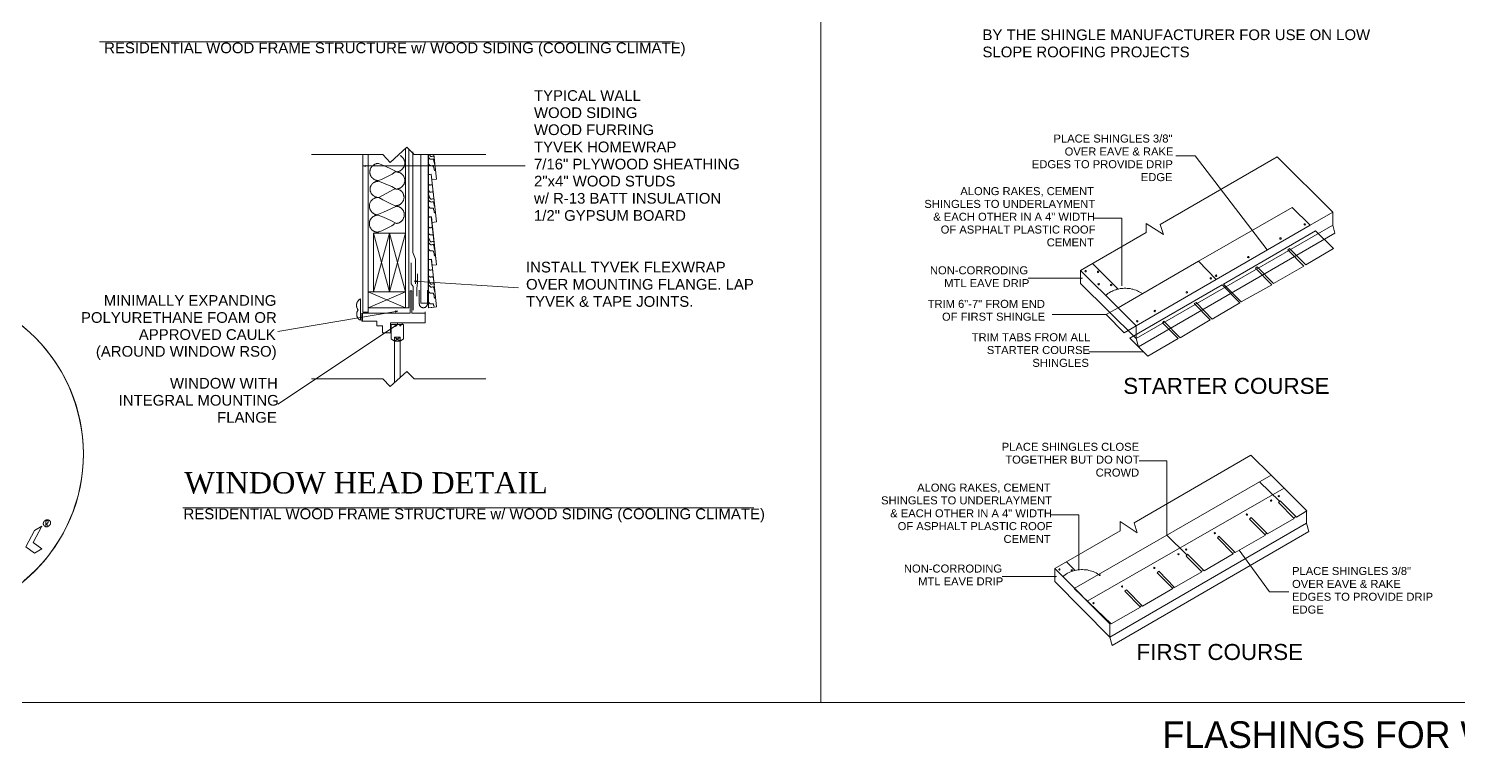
# Model space of a CAD drawing. Header units: inches. Extents: x 0 to 32.7, y -0.1 to 22.9.
# Drawn here: x 6.03 to 17.19, y 11.46 to 17.08 of the extents above; entities that cross this region are included whole.
import ezdxf

# ---------------------------------------------------------------- set-up
doc = ezdxf.new("R2010")
doc.units = ezdxf.units.IN
doc.header["$MEASUREMENT"] = 0
doc.layers.add('PDF_Geometry', color=7, linetype='Continuous', true_color=0x5d5d5d)
doc.layers.add('PDF_Text', color=7, linetype='Continuous')
doc.styles.add('PDF Arial', font='arial.ttf')
doc.styles.add('PDF Chief Blueprint', font='Chief_Blueprint.ttf')
doc.styles.add('PDF SansSerif', font='sanss___.ttf')
doc.styles.add('PDF Times New Roman', font='times.ttf')

msp = doc.modelspace()

# ---------------------------------------------------------------- linework, layer by layer
at = {"layer": 'PDF_Geometry', "color": 251, "lineweight": 18, "true_color": 0x4b4b4b}
for points in [[(12.215, 22.779), (12.215, 11.82)], [(9.129, 14.857), (9.129, 14.867)], [(0.352, 11.82), (27.865, 11.82)]]:
    msp.add_lwpolyline(points, dxfattribs=at)
at = {"layer": 'PDF_Geometry', "color": 7, "lineweight": 18}
for points in [[(6.587, 16.974), (11.072, 16.974)], [(8.24, 16.094), (8.799, 16.094), (8.855, 16.032), (8.984, 16.152), (9.042, 16.094), (9.602, 16.094)], [(8.642, 14.865), (8.642, 16.094), (8.642, 14.865), (8.684, 14.865), (8.684, 16.094), (8.684, 14.897), (8.975, 14.897), (8.975, 16.144)], [(8.684, 16.094), (8.684, 14.897), (8.684, 14.857)], [(8.959, 14.897), (9, 14.897), (9, 16.135), (9, 15.559)], [(14.984, 16.085), (15.134, 16.085), (15.697, 15.35), (15.694, 15.354)], [(9.907, 16.005), (8.642, 16.005), (8.664, 16.01)], [(8.642, 16.005), (8.664, 16)], [(9.844, 16.005), (9.175, 16.005), (9.195, 16.01)], [(9.175, 16.005), (9.195, 16)], [(15.162, 15.262), (15.892, 15.682), (16.032, 15.544)], [(16.032, 15.544), (16.209, 15.644)], [(14.24, 15.19), (14.534, 14.897), (14.442, 14.845), (14.582, 14.704), (14.674, 14.759), (14.674, 14.659), (16.209, 15.544)], [(14.345, 15.597), (14.564, 15.597), (14.564, 15.07), (14.562, 15.074)], [(16.032, 15.544), (15.3, 15.12)], [(8.725, 15.022), (8.725, 15.48), (8.725, 15.022), (8.85, 15.022), (8.85, 15.48), (8.725, 15.48), (8.85, 15.48), (8.85, 15.022), (8.975, 15.022)], [(15.697, 15.35), (15.695, 15.354)], [(14.334, 15.244), (14.534, 15.045)], [(9.855, 15.055), (9.042, 15.107), (9.064, 15.11)], [(9.042, 15.107), (9.062, 15.1)], [(13.832, 15.129), (14.255, 15.129), (14.252, 15.127)], [(14.255, 15.129), (14.252, 15.129)], [(14.564, 15.07), (14.564, 15.074)], [(8.635, 14.857), (8.635, 14.795), (8.75, 14.795), (8.639, 14.795), (8.639, 14.857), (9.012, 14.857), (9.012, 15.03), (9.024, 15.03), (9.024, 14.857), (9.129, 14.857), (9.129, 14.78), (8.857, 14.78)], [(14.724, 15.009), (14.714, 15.015), (14.704, 15.02), (14.694, 15.027), (14.684, 15.032), (14.674, 15.035), (14.662, 15.04), (14.65, 15.044), (14.64, 15.045), (14.629, 15.049), (14.617, 15.05), (14.605, 15.05), (14.594, 15.052), (14.582, 15.052), (14.57, 15.05), (14.559, 15.05), (14.549, 15.049), (14.537, 15.045), (14.525, 15.044), (14.515, 15.04), (14.504, 15.035), (14.494, 15.032), (14.484, 15.027), (14.474, 15.022), (14.464, 15.015), (14.454, 15.009), (14.445, 15.002), (14.435, 14.995)], [(7.979, 14.714), (8.915, 14.872), (8.895, 14.864)], [(8.915, 14.872), (8.894, 14.874)], [(9.129, 14.857), (9.129, 14.78)], [(14.019, 14.845), (14.442, 14.845), (14.439, 14.844)], [(14.442, 14.845), (14.439, 14.847)], [(5.989, 14.752), (6.04, 14.709), (6.087, 14.664), (6.134, 14.615), (6.177, 14.564), (6.217, 14.51), (6.255, 14.455), (6.29, 14.399), (6.322, 14.34), (6.35, 14.28), (6.375, 14.219), (6.397, 14.155), (6.417, 14.092), (6.432, 14.027), (6.445, 13.962), (6.454, 13.895), (6.459, 13.829), (6.462, 13.762), (6.46, 13.695), (6.455, 13.629), (6.447, 13.564), (6.435, 13.497), (6.42, 13.432), (6.4, 13.369), (6.379, 13.305), (6.354, 13.244), (6.327, 13.184), (6.295, 13.124), (6.26, 13.067), (6.224, 13.012), (6.184, 12.959), (6.14, 12.907), (6.095, 12.859), (6.047, 12.812), (5.997, 12.769)], [(7.979, 14.147), (8.912, 14.767), (8.897, 14.752)], [(8.932, 14.639), (8.96, 14.657), (8.96, 14.767), (8.939, 14.767), (8.939, 14.757), (8.93, 14.757), (8.93, 14.767), (8.864, 14.767), (8.864, 14.657), (8.89, 14.639), (8.89, 14.669), (8.932, 14.669), (8.932, 14.639), (8.96, 14.657), (8.96, 14.767), (8.864, 14.767), (8.864, 14.657), (8.89, 14.639)], [(8.912, 14.767), (8.892, 14.76)], [(8.89, 14.669), (8.89, 14.315)], [(8.932, 14.669), (8.932, 14.355)], [(14.305, 14.555), (14.73, 14.555), (14.725, 14.555)], [(14.73, 14.555), (14.725, 14.557)], [(8.24, 14.344), (8.799, 14.344), (8.855, 14.284), (8.984, 14.402), (9.042, 14.344), (9.602, 14.344)], [(16.004, 13.312), (16.004, 13.217), (16.022, 13.154), (14.487, 12.265), (14.469, 12.329), (14.469, 12.432), (14.039, 12.864), (14.549, 13.159), (14.549, 13.23), (14.682, 13.142), (14.659, 13.22), (15.57, 13.749), (15.727, 13.594), (14.192, 12.709), (14.48, 12.432), (14.709, 12.564), (14.587, 12.687), (14.599, 12.699), (14.724, 12.57), (14.96, 12.709), (14.839, 12.832), (14.852, 12.845), (14.975, 12.715), (15.187, 12.839), (15.065, 12.96), (15.074, 12.977), (15.204, 12.847), (15.432, 12.98), (15.309, 13.105), (15.32, 13.117), (15.447, 12.989), (15.684, 13.125), (15.56, 13.25), (15.572, 13.262), (15.699, 13.134), (15.907, 13.255), (15.784, 13.38), (15.797, 13.392), (15.925, 13.265), (16.007, 13.314), (15.727, 13.594)], [(14.697, 13.704), (14.915, 13.704), (14.915, 13.124), (15.07, 12.97)], [(15.637, 13.542), (15.792, 13.389)], [(14.292, 12.609), (15.829, 13.492)], [(7.237, 13.337), (11.692, 13.337)], [(14.009, 13.282), (14.227, 13.282), (14.227, 12.855), (14.225, 12.859)], [(14.039, 12.864), (14.039, 12.762), (14.469, 12.329), (16.004, 13.217)], [(15.92, 13.269), (15.904, 13.259)], [(14.917, 13.129), (14.915, 13.124), (14.915, 13.129)], [(15.694, 13.139), (15.679, 13.13)], [(15.444, 12.992), (15.429, 12.985)], [(15.865, 12.682), (15.715, 12.682), (15.479, 13.007), (15.482, 13.004)], [(15.479, 13.007), (15.48, 13.004)], [(14.382, 12.819), (14.372, 12.824), (14.362, 12.83), (14.35, 12.835), (14.34, 12.84), (14.329, 12.844), (14.317, 12.847), (14.305, 12.85), (14.294, 12.854), (14.28, 12.855), (14.269, 12.855), (14.257, 12.857), (14.245, 12.857), (14.232, 12.855), (14.22, 12.854), (14.209, 12.852), (14.197, 12.849), (14.185, 12.847), (14.174, 12.842), (14.162, 12.839), (14.152, 12.834), (14.14, 12.827), (14.13, 12.822), (14.12, 12.815), (14.11, 12.807), (14.1, 12.8)], [(14.13, 12.917), (14.199, 12.85)], [(14.227, 12.855), (14.227, 12.859)], [(15.182, 12.842), (15.199, 12.852)], [(13.629, 12.802), (14.052, 12.802), (14.049, 12.8)], [(14.052, 12.802), (14.049, 12.802)], [(14.97, 12.722), (14.957, 12.712)], [(14.719, 12.577), (14.705, 12.567)], [(14.469, 12.432), (14.477, 12.435)]]:
    msp.add_lwpolyline(points, dxfattribs=at)
at = {"layer": 'PDF_Geometry', "color": 9, "lineweight": 18, "true_color": 0xbbbbbb}
for points in [[(8.932, 16.087), (8.935, 16.085), (8.939, 16.084), (8.94, 16.082), (8.944, 16.08), (8.947, 16.077), (8.949, 16.075), (8.952, 16.072), (8.954, 16.07), (8.955, 16.067), (8.959, 16.065), (8.96, 16.062), (8.962, 16.059), (8.964, 16.055), (8.964, 16.052), (8.965, 16.049), (8.967, 16.045), (8.967, 16.042), (8.969, 16.039), (8.969, 16.035), (8.969, 16.032), (8.969, 16.029), (8.969, 16.025), (8.969, 16.022), (8.969, 16.019), (8.969, 16.015), (8.967, 16.012), (8.967, 16.009), (8.965, 16.005), (8.964, 16.002), (8.962, 15.999), (8.962, 15.995), (8.96, 15.992), (8.957, 15.99), (8.955, 15.987), (8.954, 15.984), (8.952, 15.982), (8.949, 15.979), (8.947, 15.977), (8.944, 15.975), (8.942, 15.974), (8.939, 15.97), (8.935, 15.969), (8.932, 15.967), (8.93, 15.965), (8.927, 15.965), (8.924, 15.964), (8.92, 15.962), (8.917, 15.962), (8.914, 15.96), (8.91, 15.96), (8.907, 15.96), (8.855, 15.985), (8.804, 16.01), (8.765, 16.025), (8.762, 16.025), (8.759, 16.025), (8.755, 16.024), (8.752, 16.024), (8.749, 16.024), (8.745, 16.022), (8.742, 16.022), (8.739, 16.02), (8.735, 16.019), (8.732, 16.017), (8.729, 16.015), (8.725, 16.014), (8.724, 16.012), (8.72, 16.009), (8.719, 16.007), (8.715, 16.004), (8.714, 16.002), (8.71, 15.999), (8.709, 15.997), (8.707, 15.994), (8.705, 15.99), (8.704, 15.987), (8.702, 15.984), (8.7, 15.98), (8.7, 15.979), (8.699, 15.975), (8.699, 15.97), (8.697, 15.967), (8.697, 15.964), (8.697, 15.96), (8.697, 15.957), (8.697, 15.954), (8.697, 15.95), (8.697, 15.947), (8.699, 15.944), (8.699, 15.94), (8.7, 15.937), (8.702, 15.934), (8.702, 15.93), (8.704, 15.927), (8.705, 15.924), (8.707, 15.922), (8.71, 15.919), (8.712, 15.915), (8.714, 15.914), (8.717, 15.91), (8.719, 15.909), (8.722, 15.905), (8.724, 15.904), (8.727, 15.902), (8.73, 15.9), (8.734, 15.899), (8.737, 15.897), (8.739, 15.895), (8.742, 15.894), (8.745, 15.894), (8.749, 15.892), (8.752, 15.892), (8.757, 15.892), (8.76, 15.89), (8.764, 15.89), (8.764, 15.892), (8.792, 15.902), (8.819, 15.914), (8.845, 15.927), (8.87, 15.942), (8.895, 15.959), (8.899, 15.959), (8.902, 15.959), (8.905, 15.959), (8.909, 15.959), (8.912, 15.957), (8.915, 15.957), (8.919, 15.957), (8.922, 15.955), (8.925, 15.954), (8.929, 15.954), (8.932, 15.952), (8.935, 15.95), (8.939, 15.949), (8.94, 15.947), (8.944, 15.945), (8.947, 15.942), (8.949, 15.94), (8.952, 15.937), (8.954, 15.935), (8.955, 15.932), (8.957, 15.93), (8.96, 15.927), (8.962, 15.924), (8.962, 15.92), (8.964, 15.917), (8.965, 15.914), (8.967, 15.91), (8.967, 15.907), (8.969, 15.904), (8.969, 15.9), (8.969, 15.897), (8.969, 15.894), (8.969, 15.89), (8.969, 15.887), (8.969, 15.884), (8.969, 15.88), (8.967, 15.877), (8.967, 15.874), (8.965, 15.87), (8.964, 15.867), (8.964, 15.864), (8.962, 15.86), (8.96, 15.859), (8.957, 15.855), (8.955, 15.852), (8.954, 15.85), (8.952, 15.847), (8.949, 15.845), (8.947, 15.842), (8.944, 15.84), (8.94, 15.839), (8.939, 15.835), (8.935, 15.834), (8.932, 15.832), (8.929, 15.832), (8.925, 15.83), (8.922, 15.829), (8.919, 15.829), (8.915, 15.827), (8.912, 15.827), (8.909, 15.827), (8.905, 15.825), (8.902, 15.825), (8.869, 15.844), (8.834, 15.859), (8.799, 15.874), (8.764, 15.887), (8.76, 15.887), (8.757, 15.885), (8.754, 15.885), (8.75, 15.885), (8.747, 15.885), (8.744, 15.884), (8.74, 15.882), (8.737, 15.882), (8.735, 15.88), (8.732, 15.879), (8.729, 15.877), (8.725, 15.875), (8.724, 15.874), (8.72, 15.872), (8.719, 15.869), (8.715, 15.867), (8.714, 15.864), (8.712, 15.862), (8.71, 15.859), (8.709, 15.857), (8.707, 15.854), (8.705, 15.85), (8.704, 15.847), (8.702, 15.845), (8.702, 15.842), (8.7, 15.839), (8.7, 15.835), (8.699, 15.832), (8.699, 15.829), (8.699, 15.825), (8.699, 15.822), (8.699, 15.819), (8.699, 15.815), (8.7, 15.812), (8.7, 15.809), (8.702, 15.805), (8.702, 15.804), (8.704, 15.8), (8.705, 15.797), (8.707, 15.794), (8.707, 15.79), (8.71, 15.789), (8.712, 15.785), (8.714, 15.784), (8.715, 15.78), (8.719, 15.779), (8.72, 15.775), (8.724, 15.774), (8.725, 15.772), (8.729, 15.77), (8.732, 15.769), (8.734, 15.767), (8.737, 15.765), (8.74, 15.765), (8.744, 15.764), (8.747, 15.762), (8.75, 15.762), (8.752, 15.762), (8.755, 15.76), (8.759, 15.76), (8.762, 15.76)], [(8.767, 15.76), (8.764, 15.76), (8.759, 15.76), (8.755, 15.76), (8.752, 15.76), (8.749, 15.759), (8.745, 15.759), (8.742, 15.757), (8.739, 15.757), (8.735, 15.755), (8.732, 15.754), (8.729, 15.752), (8.725, 15.75), (8.724, 15.749), (8.72, 15.745), (8.717, 15.744), (8.715, 15.742), (8.712, 15.739), (8.71, 15.735), (8.707, 15.734), (8.705, 15.73), (8.704, 15.727), (8.702, 15.724), (8.7, 15.722), (8.699, 15.719), (8.697, 15.715), (8.697, 15.712), (8.695, 15.707), (8.695, 15.704), (8.695, 15.7), (8.694, 15.697), (8.694, 15.694), (8.694, 15.69), (8.694, 15.687), (8.695, 15.684), (8.695, 15.68), (8.695, 15.675), (8.697, 15.672), (8.699, 15.669), (8.699, 15.665), (8.7, 15.662), (8.702, 15.66), (8.704, 15.657), (8.705, 15.654), (8.709, 15.65), (8.71, 15.649), (8.712, 15.645), (8.715, 15.642), (8.717, 15.64), (8.72, 15.639), (8.724, 15.635), (8.725, 15.634), (8.729, 15.632), (8.732, 15.63), (8.735, 15.629), (8.739, 15.627), (8.742, 15.627), (8.745, 15.625), (8.749, 15.625), (8.752, 15.624), (8.804, 15.644), (8.854, 15.667), (8.904, 15.692), (8.907, 15.69), (8.91, 15.69), (8.914, 15.69), (8.917, 15.689), (8.92, 15.689), (8.924, 15.687), (8.927, 15.685), (8.93, 15.684), (8.932, 15.682), (8.935, 15.68), (8.939, 15.679), (8.94, 15.675), (8.944, 15.674), (8.947, 15.672), (8.949, 15.669), (8.95, 15.665), (8.954, 15.664), (8.955, 15.66), (8.957, 15.657), (8.959, 15.654), (8.96, 15.652), (8.96, 15.649), (8.962, 15.645), (8.964, 15.642), (8.964, 15.639), (8.965, 15.635), (8.965, 15.63), (8.965, 15.627), (8.965, 15.624), (8.965, 15.62), (8.965, 15.617), (8.965, 15.614), (8.964, 15.61), (8.964, 15.607), (8.962, 15.604), (8.96, 15.6), (8.96, 15.597), (8.959, 15.594), (8.957, 15.59), (8.955, 15.589), (8.954, 15.585), (8.95, 15.582), (8.949, 15.58), (8.947, 15.577), (8.944, 15.575), (8.94, 15.572), (8.939, 15.57), (8.935, 15.569), (8.932, 15.567), (8.93, 15.565), (8.927, 15.564), (8.924, 15.562), (8.92, 15.56), (8.917, 15.56), (8.914, 15.559), (8.91, 15.559), (8.907, 15.557), (8.904, 15.557), (8.854, 15.582), (8.804, 15.605), (8.762, 15.622), (8.759, 15.622), (8.755, 15.622), (8.752, 15.622), (8.749, 15.62), (8.745, 15.62), (8.742, 15.619), (8.739, 15.619), (8.735, 15.617), (8.732, 15.615), (8.729, 15.614), (8.725, 15.612), (8.722, 15.61), (8.72, 15.609), (8.717, 15.605), (8.714, 15.604), (8.712, 15.602), (8.71, 15.599), (8.707, 15.595), (8.705, 15.594), (8.704, 15.59), (8.702, 15.587), (8.7, 15.584), (8.699, 15.582), (8.697, 15.579), (8.697, 15.575), (8.695, 15.572), (8.694, 15.569), (8.694, 15.565), (8.694, 15.562), (8.694, 15.557), (8.694, 15.554), (8.694, 15.55), (8.694, 15.547), (8.694, 15.544), (8.695, 15.54), (8.695, 15.537), (8.697, 15.534), (8.697, 15.53), (8.699, 15.527), (8.7, 15.524), (8.702, 15.522), (8.704, 15.519), (8.705, 15.515), (8.709, 15.512), (8.71, 15.51), (8.712, 15.507), (8.715, 15.505), (8.719, 15.502), (8.72, 15.5), (8.724, 15.499), (8.727, 15.497), (8.729, 15.495), (8.732, 15.494), (8.735, 15.492), (8.739, 15.492), (8.742, 15.49), (8.745, 15.489), (8.749, 15.489), (8.752, 15.489), (8.755, 15.489), (8.759, 15.487), (8.764, 15.49), (8.79, 15.5), (8.817, 15.512), (8.842, 15.525), (8.867, 15.539), (8.892, 15.555)]]:
    msp.add_lwpolyline(points, dxfattribs=at)
at = {"layer": 'PDF_Geometry', "color": 250, "lineweight": 18, "true_color": 0x1c1c1c}
msp.add_lwpolyline([(9.032, 16.115), (9.032, 15.33), (9.052, 15.277), (9.052, 15.085)], dxfattribs=at)
at = {"layer": 'PDF_Geometry', "color": 251, "lineweight": 18, "true_color": 0x5b5b5b}
for points in [[(9.155, 14.934), (9.094, 14.934), (9.094, 16.094), (9.094, 14.934), (9.152, 14.934), (9.152, 16.094)], [(9.155, 15.939), (9.175, 15.94), (9.18, 15.899), (9.217, 15.902), (9.195, 16.094), (9.217, 15.902), (9.18, 15.899)], [(9.155, 14.899), (9.155, 16.094), (9.155, 15.939), (9.175, 15.94), (9.217, 15.57), (9.18, 15.565)], [(9.157, 16.07), (9.16, 16.065), (9.162, 16.064), (9.164, 16.06), (9.167, 16.059), (9.169, 16.057), (9.17, 16.057), (9.174, 16.057), (9.175, 16.057), (9.177, 16.057), (9.182, 16.057), (9.185, 16.059), (9.187, 16.059), (9.189, 16.057), (9.19, 16.057), (9.192, 16.055), (9.194, 16.054), (9.195, 16.05), (9.195, 16.049), (9.195, 16.045), (9.199, 16.032), (9.199, 16.029), (9.2, 16.025), (9.2, 16.024), (9.202, 16.022), (9.204, 16.02)], [(9.162, 16.094), (9.164, 16.09), (9.165, 16.087), (9.165, 16.085), (9.167, 16.084), (9.169, 16.082), (9.17, 16.08), (9.172, 16.08), (9.174, 16.079), (9.175, 16.079), (9.177, 16.079), (9.179, 16.08), (9.184, 16.082), (9.185, 16.082), (9.187, 16.082), (9.189, 16.082), (9.19, 16.082), (9.192, 16.082), (9.194, 16.08)], [(9.155, 16.022), (9.159, 16.017), (9.16, 16.014), (9.162, 16.012), (9.165, 16.01), (9.167, 16.009), (9.169, 16.009), (9.172, 16.007), (9.174, 16.007), (9.184, 16.009), (9.185, 16.009), (9.187, 16.009), (9.189, 16.009), (9.19, 16.009), (9.19, 16.007), (9.192, 16.004), (9.194, 16.002), (9.194, 15.999), (9.197, 15.984), (9.197, 15.98), (9.199, 15.977), (9.199, 15.975), (9.2, 15.974), (9.2, 15.972), (9.202, 15.972), (9.204, 15.97), (9.205, 15.97), (9.207, 15.97), (9.209, 15.97)], [(9.155, 15.94), (9.155, 15.937), (9.175, 15.94), (9.217, 15.57), (9.18, 15.565), (9.175, 15.609), (9.155, 15.607), (9.155, 15.937)], [(9.155, 15.864), (9.157, 15.862), (9.157, 15.86), (9.159, 15.859), (9.16, 15.859), (9.162, 15.857), (9.164, 15.855), (9.165, 15.855), (9.167, 15.855), (9.169, 15.855), (9.17, 15.857), (9.175, 15.857), (9.179, 15.857), (9.18, 15.857), (9.182, 15.857), (9.184, 15.857), (9.185, 15.855)], [(9.155, 15.814), (9.159, 15.809), (9.159, 15.807), (9.16, 15.805), (9.162, 15.804), (9.165, 15.802), (9.167, 15.802), (9.169, 15.802), (9.172, 15.802), (9.174, 15.802), (9.179, 15.804), (9.18, 15.804), (9.184, 15.804), (9.185, 15.804), (9.187, 15.802), (9.189, 15.8), (9.189, 15.799), (9.19, 15.797), (9.19, 15.795), (9.192, 15.79), (9.194, 15.779), (9.194, 15.774)], [(9.155, 15.799), (9.155, 15.424)], [(9.155, 15.784), (9.157, 15.777), (9.159, 15.769), (9.162, 15.762), (9.162, 15.759), (9.164, 15.757), (9.165, 15.754), (9.167, 15.752), (9.169, 15.75), (9.17, 15.749), (9.172, 15.747), (9.174, 15.747), (9.175, 15.747), (9.177, 15.747), (9.179, 15.747), (9.184, 15.749), (9.187, 15.75), (9.189, 15.75), (9.19, 15.75), (9.192, 15.749), (9.194, 15.749), (9.195, 15.747), (9.197, 15.745)], [(9.157, 15.739), (9.16, 15.734), (9.162, 15.73), (9.164, 15.729), (9.167, 15.727), (9.169, 15.725), (9.17, 15.725), (9.174, 15.724), (9.175, 15.724), (9.179, 15.725), (9.184, 15.725), (9.185, 15.725), (9.187, 15.725), (9.189, 15.725), (9.19, 15.725), (9.192, 15.724), (9.194, 15.72), (9.195, 15.719), (9.195, 15.715), (9.195, 15.712), (9.199, 15.7), (9.199, 15.697), (9.2, 15.694), (9.2, 15.692), (9.202, 15.689), (9.204, 15.689)], [(9.199, 15.744), (9.195, 15.745), (9.194, 15.749)], [(9.157, 15.69), (9.16, 15.685), (9.162, 15.682), (9.164, 15.68), (9.165, 15.679), (9.167, 15.677), (9.169, 15.675), (9.172, 15.675), (9.174, 15.675), (9.184, 15.677), (9.185, 15.677), (9.189, 15.677), (9.19, 15.675), (9.192, 15.674), (9.192, 15.672), (9.194, 15.669), (9.194, 15.665), (9.197, 15.652), (9.197, 15.649), (9.199, 15.645), (9.199, 15.644), (9.2, 15.642), (9.2, 15.64), (9.202, 15.64), (9.202, 15.639), (9.204, 15.639), (9.205, 15.639), (9.207, 15.639), (9.209, 15.639)], [(9.155, 15.602), (9.155, 15.272), (9.177, 15.277), (9.217, 14.905), (9.155, 14.899), (9.152, 14.984)], [(9.155, 15.607), (9.155, 15.602), (9.175, 15.609), (9.217, 15.235), (9.18, 15.232), (9.217, 15.235), (9.177, 15.607), (9.155, 15.605)], [(9.155, 15.529), (9.157, 15.527), (9.159, 15.525), (9.16, 15.524), (9.162, 15.524), (9.164, 15.522), (9.165, 15.522), (9.167, 15.522), (9.169, 15.522), (9.172, 15.522), (9.175, 15.524), (9.179, 15.524), (9.18, 15.524), (9.182, 15.524), (9.184, 15.524), (9.184, 15.522), (9.185, 15.522), (9.185, 15.52)], [(9.155, 15.479), (9.159, 15.475), (9.16, 15.472), (9.162, 15.47), (9.164, 15.47), (9.165, 15.469), (9.167, 15.467), (9.169, 15.467), (9.172, 15.467), (9.174, 15.469), (9.179, 15.469), (9.182, 15.469), (9.184, 15.469), (9.185, 15.469), (9.187, 15.469), (9.189, 15.467), (9.189, 15.465), (9.19, 15.465), (9.19, 15.464), (9.19, 15.46), (9.192, 15.457), (9.194, 15.445), (9.195, 15.44)], [(9.155, 15.45), (9.157, 15.442), (9.16, 15.435), (9.162, 15.429), (9.164, 15.425), (9.164, 15.422), (9.165, 15.42), (9.167, 15.417), (9.169, 15.415), (9.17, 15.415), (9.172, 15.414), (9.174, 15.414), (9.175, 15.414), (9.177, 15.414), (9.179, 15.414), (9.184, 15.415), (9.187, 15.415), (9.189, 15.415), (9.19, 15.415), (9.192, 15.415), (9.194, 15.415), (9.195, 15.414), (9.199, 15.412)], [(9.159, 15.405), (9.162, 15.399), (9.164, 15.397), (9.165, 15.395), (9.167, 15.392), (9.169, 15.392), (9.17, 15.39), (9.172, 15.39), (9.174, 15.39), (9.175, 15.39), (9.179, 15.39), (9.184, 15.392), (9.185, 15.392), (9.187, 15.392), (9.19, 15.392), (9.192, 15.39), (9.194, 15.389), (9.194, 15.387), (9.195, 15.385), (9.195, 15.382), (9.197, 15.379), (9.199, 15.365), (9.199, 15.362), (9.2, 15.36), (9.202, 15.357), (9.202, 15.355), (9.204, 15.354)], [(9.199, 15.41), (9.197, 15.412), (9.194, 15.415)], [(9.157, 15.355), (9.16, 15.35), (9.162, 15.349), (9.164, 15.345), (9.165, 15.344), (9.167, 15.342), (9.17, 15.342), (9.172, 15.342), (9.175, 15.342), (9.184, 15.344), (9.187, 15.344), (9.189, 15.344), (9.189, 15.342), (9.19, 15.342), (9.19, 15.34), (9.192, 15.34), (9.194, 15.337), (9.194, 15.335), (9.195, 15.332), (9.197, 15.317), (9.197, 15.314), (9.199, 15.312), (9.2, 15.309), (9.2, 15.307), (9.202, 15.307), (9.202, 15.305), (9.204, 15.305), (9.205, 15.304), (9.207, 15.304), (9.21, 15.304)], [(9.155, 15.277), (9.155, 15.272), (9.177, 15.275), (9.18, 15.232)], [(9.155, 15.272), (9.155, 14.942), (9.155, 14.899), (9.18, 14.902), (9.217, 14.905), (9.177, 15.277), (9.155, 15.275)], [(9.155, 15.199), (9.157, 15.197), (9.159, 15.197), (9.159, 15.195), (9.16, 15.194), (9.162, 15.194), (9.164, 15.192), (9.165, 15.192), (9.167, 15.192), (9.169, 15.192), (9.172, 15.192), (9.177, 15.194), (9.179, 15.194), (9.18, 15.194), (9.182, 15.194), (9.184, 15.194), (9.185, 15.192), (9.187, 15.19)], [(9.155, 15.149), (9.159, 15.145), (9.16, 15.142), (9.162, 15.14), (9.164, 15.14), (9.165, 15.139), (9.167, 15.139), (9.167, 15.137), (9.169, 15.137), (9.17, 15.137), (9.172, 15.137), (9.174, 15.139), (9.179, 15.139), (9.182, 15.139), (9.184, 15.139), (9.185, 15.139), (9.187, 15.139), (9.189, 15.137), (9.19, 15.135), (9.19, 15.134), (9.192, 15.13), (9.192, 15.127), (9.194, 15.115), (9.195, 15.11)], [(9.157, 15.12), (9.159, 15.112), (9.16, 15.105), (9.162, 15.099), (9.164, 15.095), (9.164, 15.092), (9.165, 15.09), (9.167, 15.089), (9.169, 15.085), (9.17, 15.085), (9.172, 15.084), (9.174, 15.084), (9.175, 15.084), (9.177, 15.084), (9.179, 15.084), (9.185, 15.085), (9.187, 15.085), (9.189, 15.085), (9.19, 15.085), (9.192, 15.085), (9.194, 15.085), (9.197, 15.084), (9.199, 15.082)], [(9.159, 15.075), (9.162, 15.069), (9.164, 15.067), (9.165, 15.065), (9.167, 15.064), (9.169, 15.062), (9.17, 15.06), (9.172, 15.06), (9.174, 15.06), (9.177, 15.06), (9.179, 15.06), (9.184, 15.062), (9.185, 15.062), (9.189, 15.062), (9.19, 15.062), (9.192, 15.06), (9.194, 15.059), (9.195, 15.057), (9.195, 15.055), (9.197, 15.052), (9.197, 15.049), (9.199, 15.035), (9.2, 15.032), (9.2, 15.03), (9.202, 15.027), (9.204, 15.025), (9.205, 15.024)], [(9.202, 15.08), (9.2, 15.082), (9.199, 15.085)], [(9.082, 15.035), (9.082, 14.93), (9.082, 14.929), (9.084, 14.927), (9.084, 14.925), (9.084, 14.924), (9.084, 14.922), (9.084, 14.92), (9.085, 14.919), (9.085, 14.917), (9.087, 14.915), (9.087, 14.914), (9.089, 14.912), (9.089, 14.91), (9.09, 14.91), (9.092, 14.909), (9.092, 14.907), (9.094, 14.907), (9.095, 14.905), (9.097, 14.904), (9.099, 14.904), (9.1, 14.902), (9.102, 14.902), (9.104, 14.9), (9.105, 14.9), (9.107, 14.9), (9.109, 14.899), (9.11, 14.899), (9.112, 14.899), (9.114, 14.899), (9.115, 14.899), (9.117, 14.899), (9.119, 14.899), (9.12, 14.9), (9.122, 14.9), (9.124, 14.9), (9.125, 14.9), (9.127, 14.902), (9.129, 14.902), (9.13, 14.904), (9.132, 14.905), (9.134, 14.905), (9.135, 14.907), (9.135, 14.909), (9.137, 14.909), (9.139, 14.91), (9.139, 14.912), (9.14, 14.914), (9.14, 14.915), (9.142, 14.915), (9.142, 14.917), (9.144, 14.919), (9.144, 14.92), (9.144, 14.922), (9.145, 14.924), (9.145, 14.925), (9.145, 14.927), (9.145, 14.929), (9.145, 14.93), (9.145, 14.932), (9.145, 14.934), (9.145, 15.035)], [(9.157, 15.025), (9.16, 15.02), (9.162, 15.019), (9.164, 15.015), (9.165, 15.014), (9.169, 15.012), (9.17, 15.012), (9.172, 15.012), (9.175, 15.012), (9.185, 15.014), (9.187, 15.014), (9.189, 15.014), (9.19, 15.012), (9.192, 15.012), (9.192, 15.01), (9.194, 15.009), (9.194, 15.005), (9.195, 15.002), (9.197, 14.989), (9.199, 14.985), (9.199, 14.982), (9.2, 14.979), (9.2, 14.977), (9.202, 14.977), (9.202, 14.975), (9.204, 14.975), (9.205, 14.975), (9.205, 14.974), (9.207, 14.974), (9.21, 14.974)], [(9.157, 14.942), (9.16, 14.937), (9.162, 14.935), (9.164, 14.934), (9.165, 14.93), (9.167, 14.93), (9.169, 14.929), (9.17, 14.929), (9.172, 14.929), (9.174, 14.929), (9.177, 14.929), (9.182, 14.93), (9.184, 14.93), (9.185, 14.93), (9.187, 14.93), (9.189, 14.93), (9.189, 14.929), (9.19, 14.929), (9.192, 14.927), (9.192, 14.925), (9.192, 14.924), (9.194, 14.922), (9.194, 14.92), (9.195, 14.917), (9.197, 14.905), (9.197, 14.904)]]:
    msp.add_lwpolyline(points, dxfattribs=at)
msp.add_lwpolyline([(9.195, 16.079), (9.194, 16.08), (9.195, 16.079), (9.197, 16.079), (9.197, 16.077)], close=True, dxfattribs=at)
at = {"layer": 'PDF_Geometry', "color": 7, "lineweight": 18}
for points in [[(14.862, 15.549), (15.775, 16.077), (16.209, 15.644), (16.209, 15.544), (16.225, 15.48), (14.692, 14.595), (14.674, 14.659), (14.24, 15.089), (14.24, 15.19), (14.752, 15.485), (14.752, 15.557), (14.887, 15.47)], [(8.85, 15.48), (8.975, 15.48)], [(15.357, 15.084), (16.075, 15.499), (16.215, 15.36), (15.999, 15.234), (15.872, 15.36), (15.859, 15.35), (15.984, 15.224), (15.747, 15.089), (15.62, 15.217), (15.607, 15.209), (15.732, 15.079), (15.495, 14.944)], [(14.674, 14.759), (14.534, 14.897), (15.162, 15.262), (15.3, 15.12)], [(14.625, 14.662), (15.345, 15.077), (15.484, 14.937), (15.267, 14.81), (15.142, 14.939), (15.127, 14.932), (15.252, 14.804), (15.017, 14.665), (14.89, 14.794), (14.879, 14.782), (15.002, 14.659), (14.765, 14.52)], [(8.624, 14.969), (8.624, 14.802), (8.62, 14.804), (8.619, 14.804), (8.615, 14.805), (8.614, 14.807), (8.612, 14.809), (8.61, 14.81), (8.607, 14.812), (8.605, 14.815), (8.604, 14.817), (8.602, 14.819), (8.6, 14.82), (8.6, 14.824), (8.599, 14.825), (8.597, 14.829), (8.597, 14.83), (8.595, 14.834), (8.595, 14.835), (8.594, 14.839), (8.594, 14.84), (8.594, 14.844), (8.594, 14.847), (8.594, 14.849), (8.594, 14.852), (8.594, 14.854), (8.594, 14.857), (8.594, 14.86), (8.595, 14.862), (8.595, 14.865), (8.597, 14.867), (8.597, 14.87), (8.599, 14.872), (8.6, 14.875), (8.602, 14.877), (8.604, 14.879), (8.605, 14.882), (8.604, 14.884), (8.6, 14.887), (8.6, 14.889), (8.599, 14.892), (8.597, 14.894), (8.595, 14.897), (8.595, 14.9), (8.594, 14.902), (8.594, 14.905), (8.592, 14.909), (8.592, 14.912), (8.592, 14.914), (8.592, 14.917), (8.592, 14.92), (8.592, 14.924), (8.592, 14.927), (8.594, 14.929), (8.594, 14.932), (8.595, 14.935), (8.595, 14.939), (8.597, 14.94), (8.599, 14.944), (8.6, 14.945), (8.602, 14.949), (8.604, 14.95), (8.605, 14.954), (8.607, 14.955), (8.609, 14.957), (8.61, 14.96), (8.614, 14.962), (8.615, 14.964), (8.619, 14.965), (8.62, 14.967)], [(8.684, 15.022), (8.975, 15.022)], [(8.857, 14.704), (8.795, 14.704), (8.795, 14.759), (8.75, 14.759), (8.75, 14.795), (8.75, 14.759), (8.795, 14.759), (8.795, 14.704), (8.857, 14.704), (8.857, 14.78)], [(8.912, 14.78), (8.912, 14.767)], [(8.949, 14.767), (8.949, 14.78)], [(8.89, 14.669), (8.932, 14.639), (8.89, 14.639), (8.932, 14.669)]]:
    msp.add_lwpolyline(points, close=True, dxfattribs=at)
at = {"layer": 'PDF_Geometry', "color": 9, "lineweight": 18, "true_color": 0xbbbbbb}
msp.add_lwpolyline([(8.767, 15.76), (8.887, 15.825), (8.89, 15.825), (8.894, 15.827), (8.897, 15.827), (8.9, 15.827), (8.904, 15.825), (8.907, 15.825), (8.91, 15.825), (8.914, 15.824), (8.917, 15.824), (8.92, 15.822), (8.924, 15.82), (8.927, 15.82), (8.929, 15.819), (8.932, 15.817), (8.935, 15.815), (8.937, 15.812), (8.94, 15.81), (8.944, 15.809), (8.945, 15.805), (8.947, 15.804), (8.95, 15.8), (8.952, 15.797), (8.954, 15.795), (8.955, 15.792), (8.957, 15.789), (8.959, 15.785), (8.959, 15.782), (8.96, 15.78), (8.96, 15.777), (8.962, 15.774), (8.962, 15.77), (8.962, 15.767), (8.964, 15.764), (8.964, 15.759), (8.962, 15.755), (8.962, 15.752), (8.962, 15.749), (8.962, 15.745), (8.96, 15.742), (8.959, 15.74), (8.959, 15.737), (8.957, 15.734), (8.955, 15.73), (8.954, 15.727), (8.952, 15.725), (8.95, 15.722), (8.947, 15.719), (8.945, 15.717), (8.944, 15.714), (8.94, 15.712), (8.939, 15.71), (8.935, 15.707), (8.932, 15.705), (8.929, 15.704), (8.927, 15.702), (8.924, 15.7), (8.92, 15.7), (8.917, 15.699), (8.914, 15.697), (8.91, 15.697), (8.907, 15.697), (8.904, 15.695), (8.9, 15.695), (8.897, 15.695), (8.894, 15.695), (8.86, 15.71), (8.829, 15.725), (8.797, 15.742)], close=True, dxfattribs=at)
at = {"layer": 'PDF_Geometry', "color": 250, "lineweight": 18, "true_color": 0x404040}
for points in [[(8.684, 14.897), (8.975, 15.022), (8.85, 15.48), (8.725, 15.022)], [(8.725, 15.48), (8.85, 15.022), (8.975, 15.48)], [(8.975, 14.897), (8.684, 15.022)]]:
    msp.add_lwpolyline(points, dxfattribs=at)
at = {"layer": 'PDF_Geometry', "color": 252, "lineweight": 18, "true_color": 0x8c8c8c}
msp.add_lwpolyline([(9.035, 14.88), (9.035, 15.064), (9.02, 15.085), (9.02, 15.249)], dxfattribs=at)
at = {"layer": 'PDF_Geometry', "color": 8, "lineweight": 18, "true_color": 0x797979}
msp.add_lwpolyline([(9.067, 15.164), (9.067, 15.097), (9.062, 15.049), (9.062, 14.989)], dxfattribs=at)
at = {"layer": 'PDF_Geometry', "color": 250, "lineweight": 18, "true_color": 0x222222}
for points in [[(6.137, 13.195), (6.069, 13.067), (6.137, 13.017), (6.08, 12.984), (6.012, 13.034), (6.08, 13.162)], [(6.155, 13.199), (6.154, 13.199), (6.154, 13.2), (6.154, 13.202), (6.152, 13.202), (6.152, 13.204), (6.152, 13.205), (6.15, 13.205), (6.15, 13.207), (6.15, 13.209), (6.15, 13.21), (6.149, 13.21), (6.149, 13.212), (6.149, 13.214), (6.149, 13.215), (6.149, 13.217), (6.149, 13.219), (6.15, 13.219), (6.15, 13.22), (6.15, 13.222), (6.15, 13.224), (6.15, 13.225), (6.152, 13.225), (6.152, 13.227), (6.152, 13.229), (6.154, 13.229), (6.154, 13.23), (6.155, 13.232), (6.155, 13.234), (6.157, 13.234), (6.157, 13.235), (6.159, 13.235), (6.159, 13.237), (6.16, 13.237), (6.16, 13.239), (6.162, 13.239), (6.162, 13.24), (6.164, 13.24), (6.165, 13.24), (6.165, 13.242), (6.167, 13.242), (6.169, 13.242), (6.169, 13.244), (6.17, 13.244), (6.172, 13.244), (6.174, 13.244), (6.174, 13.245), (6.175, 13.245), (6.177, 13.245), (6.179, 13.245), (6.18, 13.245), (6.182, 13.245), (6.184, 13.245), (6.185, 13.245), (6.185, 13.244), (6.187, 13.244), (6.189, 13.244), (6.19, 13.244), (6.19, 13.242), (6.192, 13.242), (6.194, 13.242), (6.194, 13.24), (6.195, 13.24), (6.195, 13.239), (6.197, 13.239), (6.199, 13.237), (6.199, 13.235), (6.2, 13.235), (6.2, 13.234), (6.202, 13.234), (6.202, 13.232), (6.202, 13.23), (6.204, 13.23), (6.204, 13.229), (6.204, 13.227), (6.204, 13.225), (6.205, 13.224), (6.205, 13.222), (6.205, 13.22), (6.205, 13.219), (6.205, 13.217), (6.204, 13.215), (6.204, 13.214), (6.204, 13.212), (6.204, 13.21), (6.202, 13.21), (6.202, 13.209), (6.202, 13.207), (6.2, 13.205), (6.2, 13.204), (6.199, 13.204), (6.199, 13.202), (6.197, 13.202), (6.197, 13.2), (6.195, 13.2), (6.195, 13.199), (6.194, 13.199), (6.194, 13.197), (6.192, 13.197), (6.192, 13.195), (6.19, 13.195), (6.189, 13.194), (6.187, 13.194), (6.187, 13.192), (6.185, 13.192), (6.184, 13.192), (6.182, 13.192), (6.182, 13.19), (6.18, 13.19), (6.179, 13.19), (6.177, 13.19), (6.175, 13.19), (6.174, 13.19), (6.172, 13.19), (6.17, 13.19), (6.169, 13.19), (6.167, 13.19), (6.167, 13.192), (6.165, 13.192), (6.164, 13.192), (6.162, 13.192), (6.162, 13.194), (6.16, 13.194), (6.159, 13.195), (6.157, 13.195), (6.157, 13.197), (6.155, 13.197)]]:
    msp.add_lwpolyline(points, close=True, dxfattribs=at)
msp.add_lwpolyline([(6.169, 13.19), (6.169, 13.234), (6.174, 13.237), (6.177, 13.239), (6.179, 13.239), (6.18, 13.24), (6.182, 13.24), (6.184, 13.24), (6.185, 13.24), (6.185, 13.239), (6.187, 13.237), (6.187, 13.235), (6.187, 13.234), (6.187, 13.232), (6.187, 13.23), (6.187, 13.229), (6.187, 13.227), (6.187, 13.225), (6.185, 13.224), (6.184, 13.222), (6.184, 13.22), (6.182, 13.219), (6.18, 13.219), (6.18, 13.217), (6.179, 13.215), (6.175, 13.214), (6.172, 13.214), (6.169, 13.212), (6.185, 13.2)], dxfattribs=at)
at = {"layer": 'PDF_Geometry', "color": 7, "lineweight": 18}
for centre, radius in [((15.99, 15.549), 0.00583), ((15.801, 15.439), 0.00588), ((15.55, 15.294), 0.00588), ((14.378, 15.179), 0.00583), ((14.48, 15.076), 0.00588), ((15.298, 15.149), 0.00583), ((5.175, 13.757), 1.287), ((15.07, 15.019), 0.00588), ((14.82, 14.874), 0.00588), ((14.683, 14.794), 0.00583), ((15.727, 13.394), 0.005), ((15.787, 13.429), 0.005), ((15.539, 13.285), 0.005), ((15.289, 13.14), 0.005)]:
    msp.add_circle(centre, radius, dxfattribs=at)
for centre, radius, start, end in [((14.383, 15.08), 0.00683, 89.9753, 98.0489), ((15.065, 13.013), 0.00351, 89.9857, 101.2304), ((14.076, 12.858), 0.00351, 89.9857, 101.2304), ((14.816, 12.87), 0.00351, 78.7933, 90.0131), ((14.565, 12.725), 0.00351, 78.7933, 90.0131)]:
    msp.add_arc(centre, radius, start, end, dxfattribs=at)
for points in [[(14.28, 15.19), (14.278, 15.19), (14.275, 15.188), (14.275, 15.184)], [(14.275, 15.184), (14.275, 15.181), (14.278, 15.179), (14.28, 15.179)], [(14.285, 15.184), (14.285, 15.188), (14.283, 15.19), (14.28, 15.19)], [(14.28, 15.179), (14.283, 15.179), (14.285, 15.181), (14.285, 15.184)], [(14.382, 15.087), (14.379, 15.086), (14.377, 15.084), (14.377, 15.082)], [(14.377, 15.082), (14.377, 15.079), (14.38, 15.077), (14.383, 15.077)], [(14.389, 15.082), (14.389, 15.085), (14.386, 15.087), (14.383, 15.087)], [(14.383, 15.077), (14.386, 15.077), (14.389, 15.079), (14.389, 15.082)], [(15.257, 15.134), (15.254, 15.134), (15.252, 15.131), (15.252, 15.128)], [(15.252, 15.128), (15.252, 15.125), (15.254, 15.122), (15.257, 15.122)], [(15.262, 15.128), (15.262, 15.131), (15.26, 15.134), (15.257, 15.134)], [(15.257, 15.122), (15.26, 15.122), (15.262, 15.125), (15.262, 15.128)], [(15.004, 12.98), (15.001, 12.98), (14.999, 12.978), (14.999, 12.976)], [(14.999, 12.976), (14.999, 12.974), (15.001, 12.972), (15.004, 12.972)], [(15.009, 12.976), (15.009, 12.978), (15.007, 12.98), (15.004, 12.98)], [(15.004, 12.972), (15.007, 12.972), (15.009, 12.974), (15.009, 12.976)], [(15.064, 13.017), (15.062, 13.016), (15.06, 13.014), (15.06, 13.012)], [(15.06, 13.012), (15.06, 13.009), (15.062, 13.007), (15.065, 13.007)], [(15.069, 13.012), (15.069, 13.015), (15.067, 13.017), (15.065, 13.017)], [(15.065, 13.007), (15.067, 13.007), (15.069, 13.009), (15.069, 13.012)], [(14.076, 12.862), (14.074, 12.861), (14.072, 12.859), (14.072, 12.857)], [(14.072, 12.857), (14.072, 12.854), (14.074, 12.852), (14.076, 12.852)], [(14.08, 12.857), (14.08, 12.86), (14.079, 12.862), (14.076, 12.862)], [(14.076, 12.852), (14.079, 12.852), (14.08, 12.854), (14.08, 12.857)], [(14.172, 12.855), (14.169, 12.855), (14.167, 12.853), (14.167, 12.851)], [(14.167, 12.851), (14.167, 12.849), (14.169, 12.847), (14.172, 12.847)], [(14.177, 12.851), (14.177, 12.853), (14.175, 12.855), (14.172, 12.855)], [(14.172, 12.847), (14.175, 12.847), (14.177, 12.849), (14.177, 12.851)], [(14.816, 12.874), (14.814, 12.874), (14.812, 12.871), (14.812, 12.869)], [(14.812, 12.869), (14.812, 12.866), (14.814, 12.864), (14.816, 12.864)], [(14.816, 12.864), (14.819, 12.864), (14.82, 12.866), (14.82, 12.869)], [(14.82, 12.869), (14.82, 12.871), (14.819, 12.873), (14.817, 12.874)], [(14.39, 12.817), (14.388, 12.817), (14.385, 12.815), (14.385, 12.813)], [(14.385, 12.813), (14.385, 12.81), (14.388, 12.809), (14.39, 12.809)], [(14.395, 12.813), (14.395, 12.815), (14.393, 12.817), (14.39, 12.817)], [(14.39, 12.809), (14.393, 12.809), (14.395, 12.81), (14.395, 12.813)], [(14.565, 12.729), (14.562, 12.729), (14.56, 12.726), (14.56, 12.724)], [(14.56, 12.724), (14.56, 12.721), (14.562, 12.719), (14.565, 12.719)], [(14.569, 12.724), (14.569, 12.726), (14.567, 12.728), (14.565, 12.729)], [(14.565, 12.719), (14.567, 12.719), (14.569, 12.721), (14.569, 12.724)], [(14.342, 12.599), (14.339, 12.599), (14.337, 12.597), (14.337, 12.594)], [(14.337, 12.594), (14.337, 12.592), (14.339, 12.59), (14.342, 12.59)], [(14.347, 12.594), (14.347, 12.597), (14.345, 12.599), (14.342, 12.599)], [(14.342, 12.59), (14.345, 12.59), (14.347, 12.592), (14.347, 12.594)]]:
    msp.add_open_spline(points, degree=3, dxfattribs=at)

# ---------------------------------------------------------------- texts
at = {"layer": 'PDF_Text', "attachment_point": 7}
for s, insert, char_height, style in [('BY THE SHINGLE MANUFACTURER FOR USE ON LOW', (13.476, 16.986), 0.08326, 'PDF Arial'), ('RESIDENTIAL WOOD FRAME STRUCTURE w/ WOOD SIDING (COOLING CLIMATE)', (6.624, 16.86), 0.08337, 'PDF SansSerif'), ('SLOPE ROOFING PROJECTS', (13.476, 16.852), 0.08326, 'PDF Arial'), ('TYPICAL WALL', (9.977, 16.512), 0.08326, 'PDF Arial'), ('WOOD SIDING', (9.977, 16.378), 0.08326, 'PDF Arial'), ('WOOD FURRING', (9.977, 16.245), 0.08326, 'PDF Arial'), ('TYVEK HOMEWRAP', (9.977, 16.111), 0.08326, 'PDF Arial'), ('PLACE SHINGLES 3/8"', (14.03, 16.187), 0.06245, 'PDF Arial'), ('7/16" PLYWOOD SHEATHING', (9.977, 15.977), 0.08326, 'PDF Arial'), ('OVER EAVE & RAKE', (14.117, 16.086), 0.06245, 'PDF Arial'), ('EDGES TO PROVIDE DRIP', (13.861, 15.987), 0.06245, 'PDF Arial'), ('2"x4" WOOD STUDS', (9.977, 15.844), 0.08326, 'PDF Arial'), ('ALONG RAKES, CEMENT', (13.303, 15.766), 0.06245, 'PDF Arial'), ('EDGE', (14.711, 15.886), 0.0624, 'PDF Arial'), ('w/ R-13 BATT INSULATION', (9.977, 15.71), 0.08326, 'PDF Arial'), ('SHINGLES TO UNDERLAYMENT', (13.022, 15.677), 0.06245, 'PDF Arial'), ('1/2" GYPSUM BOARD', (9.977, 15.576), 0.08326, 'PDF Arial'), ('& EACH OTHER IN A 4" WIDTH', (13.092, 15.577), 0.06245, 'PDF Arial'), ('OF ASPHALT PLASTIC ROOF', (13.15, 15.477), 0.06245, 'PDF Arial'), ('CEMENT', (13.977, 15.377), 0.0624, 'PDF Arial'), ('INSTALL TYVEK FLEXWRAP', (9.915, 15.173), 0.08326, 'PDF Arial'), ('NON-CORRODING', (13.066, 15.159), 0.06245, 'PDF Arial'), ('OVER MOUNTING FLANGE. LAP', (9.915, 15.039), 0.08326, 'PDF Arial'), ('MTL EAVE DRIP', (13.177, 15.06), 0.06245, 'PDF Arial'), ('MINIMALLY EXPANDING', (6.621, 14.913), 0.08337, 'PDF SansSerif'), ('TYVEK & TAPE JOINTS.', (9.915, 14.905), 0.08326, 'PDF Arial'), ('TRIM 6"-7" FROM END', (13.048, 14.897), 0.06245, 'PDF Arial'), ('POLYURETHANE FOAM OR', (6.443, 14.78), 0.08337, 'PDF SansSerif'), ('OF FIRST SHINGLE', (13.16, 14.797), 0.06245, 'PDF Arial'), ('APPROVED CAULK', (6.894, 14.647), 0.08337, 'PDF SansSerif'), ('TRIM TABS FROM ALL', (13.392, 14.637), 0.06245, 'PDF Arial'), ('(AROUND WINDOW RSO)', (6.559, 14.492), 0.08337, 'PDF SansSerif'), ('STARTER COURSE', (13.51, 14.537), 0.06245, 'PDF Arial'), ('SHINGLES', (13.865, 14.437), 0.0624, 'PDF Arial'), ('WINDOW WITH', (7.137, 14.267), 0.08337, 'PDF SansSerif'), ('STARTER COURSE', (14.574, 14.225), 0.1249, 'PDF Arial'), ('INTEGRAL MOUNTING', (6.737, 14.134), 0.08337, 'PDF SansSerif'), ('FLANGE', (7.505, 14.001), 0.0834, 'PDF SansSerif'), ('PLACE SHINGLES CLOSE', (13.626, 13.782), 0.06245, 'PDF Arial'), ('TOGETHER BUT DO NOT', (13.654, 13.682), 0.06245, 'PDF Arial'), ('WINDOW HEAD DETAIL', (7.249, 13.446), 0.16652, 'PDF Times New Roman'), ('CROWD', (14.359, 13.581), 0.0624, 'PDF Arial'), ('ALONG RAKES, CEMENT', (12.966, 13.453), 0.06245, 'PDF Arial'), ('SHINGLES TO UNDERLAYMENT', (12.685, 13.364), 0.06245, 'PDF Arial'), ('RESIDENTIAL WOOD FRAME STRUCTURE w/ WOOD SIDING (COOLING CLIMATE)', (7.243, 13.224), 0.08337, 'PDF SansSerif'), ('& EACH OTHER IN A 4" WIDTH', (12.756, 13.263), 0.06245, 'PDF Arial'), ('OF ASPHALT PLASTIC ROOF', (12.814, 13.163), 0.06245, 'PDF Arial'), ('CEMENT', (13.64, 13.063), 0.0624, 'PDF Arial'), ('NON-CORRODING', (12.863, 12.832), 0.06245, 'PDF Arial'), ('PLACE SHINGLES 3/8"', (15.891, 12.813), 0.06245, 'PDF Arial'), ('MTL EAVE DRIP', (12.974, 12.733), 0.06245, 'PDF Arial'), ('OVER EAVE & RAKE', (15.891, 12.712), 0.06245, 'PDF Arial'), ('EDGES TO PROVIDE DRIP', (15.891, 12.612), 0.06245, 'PDF Arial'), ('EDGE', (15.891, 12.512), 0.0624, 'PDF Arial'), ('FIRST COURSE', (14.678, 12.149), 0.1249, 'PDF Arial'), ('FLASHINGS FOR WINDOWS', (14.88, 11.461), 0.20857, 'PDF Chief Blueprint')]:
    msp.add_mtext(s, dxfattribs=dict(at, insert=insert, char_height=char_height, style=style))

doc.saveas('drawing.dxf')
